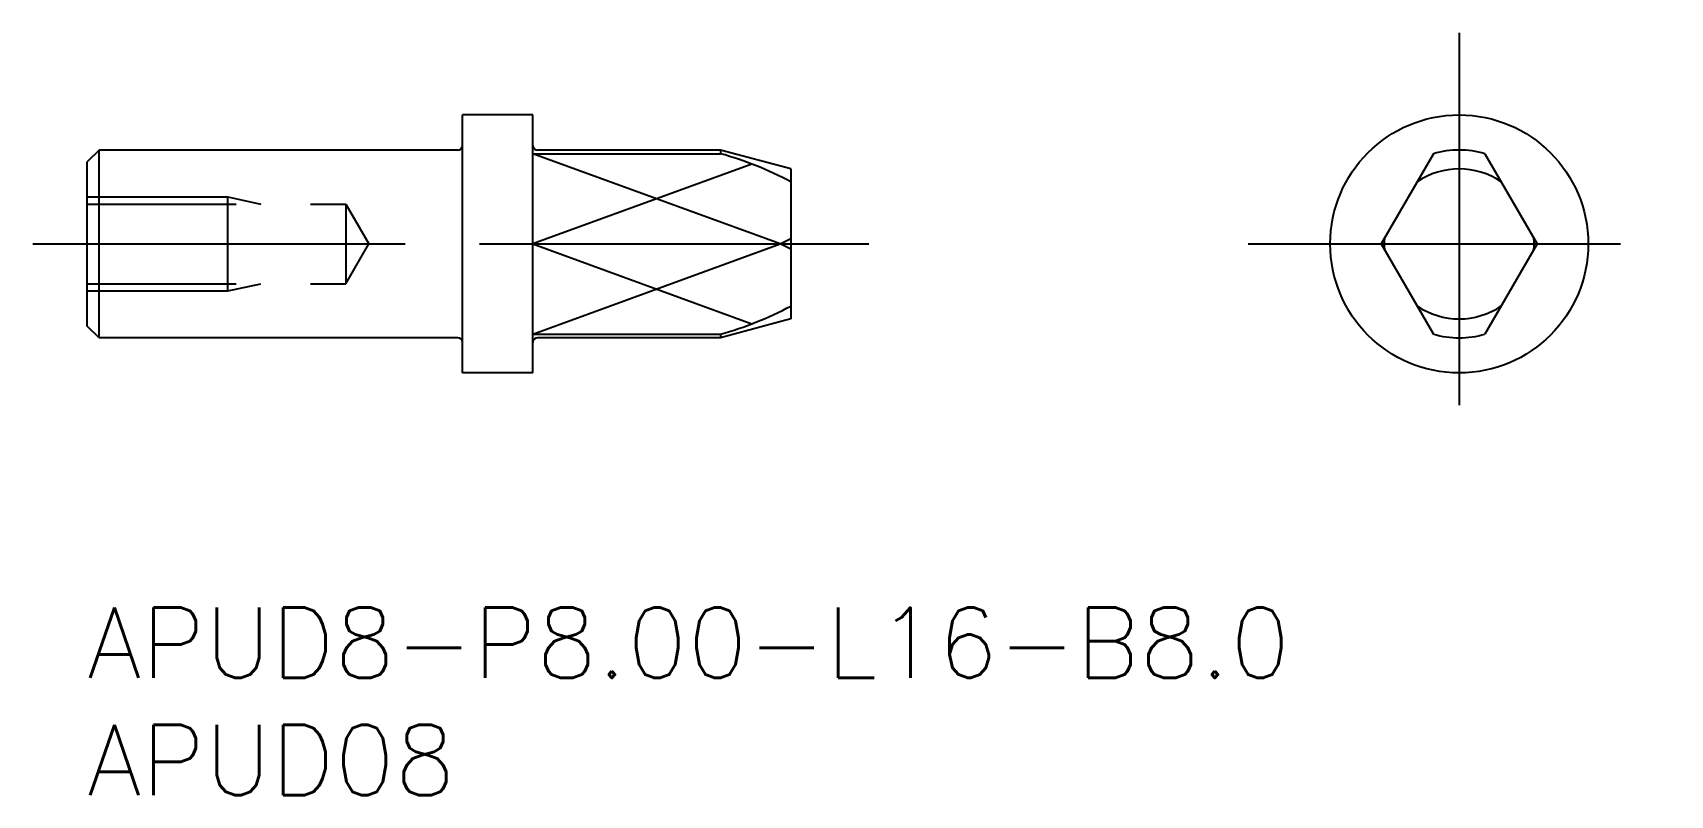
# Model space of a CAD drawing. Extents: x -2.3 to 67.5, y -8 to 24.5.
import ezdxf

# ---------------------------------------------------------------- set-up
doc = ezdxf.new("R2010")
doc.units = 0
doc.header["$LTSCALE"] = 0.5
doc.linetypes.add('CENTER', pattern=[50.8, 31.75, -6.35, 6.35, -6.35])
doc.linetypes.add('DASHED', pattern=[19.05, 12.7, -6.35])
for name, color, linetype in [('MSM_CENTER', 1, 'CENTER'), ('MSM_CONTINUOUS', 7, 'CONTINUOUS'), ('MSM_DASHED', 4, 'DASHED'), ('MSM_NARROW', 5, 'CONTINUOUS'), ('MSM_PART_NUMBER', 7, 'CONTINUOUS')]:
    doc.layers.add(name, color=color, linetype=linetype)
doc.styles.get("Standard").update_dxf_attribs({"font": 'txt.shx', "height": 2, "bigfont": 'bigfont.shx'})

# ---------------------------------------------------------------- blocks, each defined once
blk = doc.blocks.new('*U3')
at = {"layer": 'MSM_PART_NUMBER'}
blk.add_text('APUD8-P8.00-L16-B8.0', height=3, dxfattribs=at).set_placement((0, -3))
blk = doc.blocks.new('*U4')
at = {"layer": 'MSM_PART_NUMBER'}
blk.add_text('APUD08', height=3, dxfattribs=at).set_placement((0, -8))

msp = doc.modelspace()

# ---------------------------------------------------------------- linework, layer by layer
at = {"layer": 'MSM_CENTER'}
for p, q in [((58.5, 24.5), (58.5, 6.5)), ((-2.325, 15.5), (33.325, 15.5)), ((49.5, 15.5), (67.5, 15.5))]:
    msp.add_line(p, q, dxfattribs=at)
at = {"layer": 'MSM_CONTINUOUS'}
for p, q in [((16, 10), (16, 21)), ((19, 21), (16, 21)), ((19, 10), (19, 21)), ((0.5, 19.5), (0, 19)), ((0, 12), (0, 19)), ((15.8, 19.5), (0.5, 19.5)), ((0.5, 11.5), (0.5, 19.5)), ((19, 19.346), (27, 19.346)), ((27, 19.5), (19.2, 19.5)), ((30, 18.696), (27, 19.5)), ((57.4, 19.346), (55.18, 15.5)), ((59.6, 19.346), (61.82, 15.5)), ((30, 18.696), (30, 12.304)), ((19, 15.5), (29.551, 15.5)), ((55.18, 15.5), (57.4, 11.654)), ((61.82, 15.5), (59.6, 11.654)), ((0.5, 11.5), (0, 12)), ((30, 12.304), (27, 11.5)), ((15.8, 11.5), (0.5, 11.5)), ((19, 11.654), (27, 11.654)), ((27, 11.5), (19.2, 11.5)), ((19, 10), (16, 10))]:
    msp.add_line(p, q, dxfattribs=at)
msp.add_circle((58.5, 15.5), 5.5, dxfattribs=at)
for centre, radius, start, end in [((15.8, 19.7), 0.2, 270, 0), ((19.2, 19.7), 0.2, 180, 270), ((22.991, 4.97), 14.925, 61.98995, 74.41797), ((58.5, 15.5), 4, 74.03799, 105.96201), ((58.5, 15.5), 3.196, 55.88388, 124.11612), ((22.991, 28.906), 14.925, 296.07277, 298.01005), ((22.991, 2.094), 14.925, 61.98995, 63.92723), ((58.5, 15.5), 3.196, 175.88388, 184.11612), ((58.5, 15.5), 3.196, 355.88388, 4.11612), ((22.991, 26.03), 14.925, 285.58203, 298.01005), ((58.5, 15.5), 3.196, 235.88388, 304.11612), ((15.8, 11.3), 0.2, 0, 90), ((19.2, 11.3), 0.2, 90, 180), ((58.5, 15.5), 4, 254.03799, 285.96201)]:
    msp.add_arc(centre, radius, start, end, dxfattribs=at)
at = {"layer": 'MSM_DASHED'}
for p, q in [((0, 17.5), (6, 17.5)), ((6, 13.5), (6, 17.5)), ((6, 17.5), (7.4, 17.2)), ((0, 17.2), (11.019, 17.2)), ((11.019, 17.2), (12, 15.5)), ((11.019, 17.2), (11.019, 13.8)), ((11.019, 13.8), (12, 15.5)), ((0, 13.8), (11.019, 13.8)), ((0, 13.5), (6, 13.5)), ((6, 13.5), (7.4, 13.8))]:
    msp.add_line(p, q, dxfattribs=at)
at = {"layer": 'MSM_NARROW'}
for p, q in [((29.551, 15.5), (19, 19.346)), ((28.338, 18.904), (19, 15.5)), ((27, 19.46), (27, 19.344)), ((19, 15.5), (28.338, 12.096)), ((19, 11.654), (29.551, 15.5)), ((27, 11.656), (27, 11.54))]:
    msp.add_line(p, q, dxfattribs=at)

# ---------------------------------------------------------------- block references
at = {"layer": 'MSM_CONTINUOUS'}
for name in ['*U3', '*U4']:
    msp.add_blockref(name, (0, 0), dxfattribs=at)

doc.saveas('drawing.dxf')
